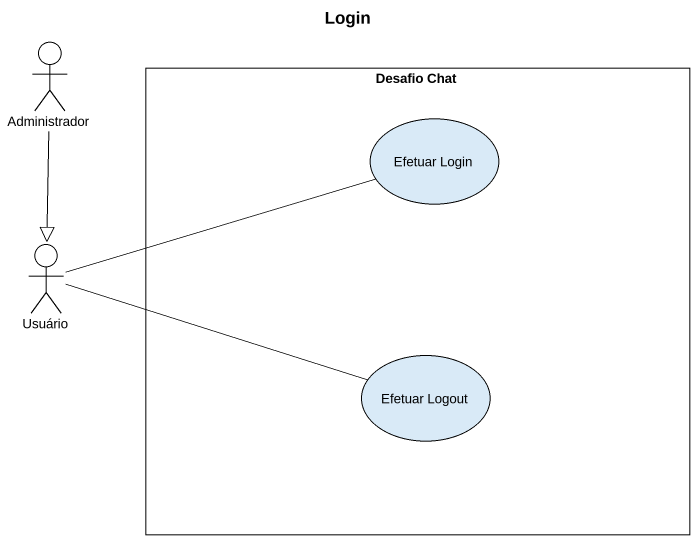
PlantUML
@startuml
title Login
actor Administrador
rectangle "Desafio Chat" as Desafio_Chat {
  usecase "Efetuar Login" as Efetuar_Login
  usecase "Efetuar Logout" as Efetuar_Logout
}
actor Usuário
Administrador --|> Usuário
Usuário -right- Efetuar_Login
Usuário -right- Efetuar_Logout
@enduml
